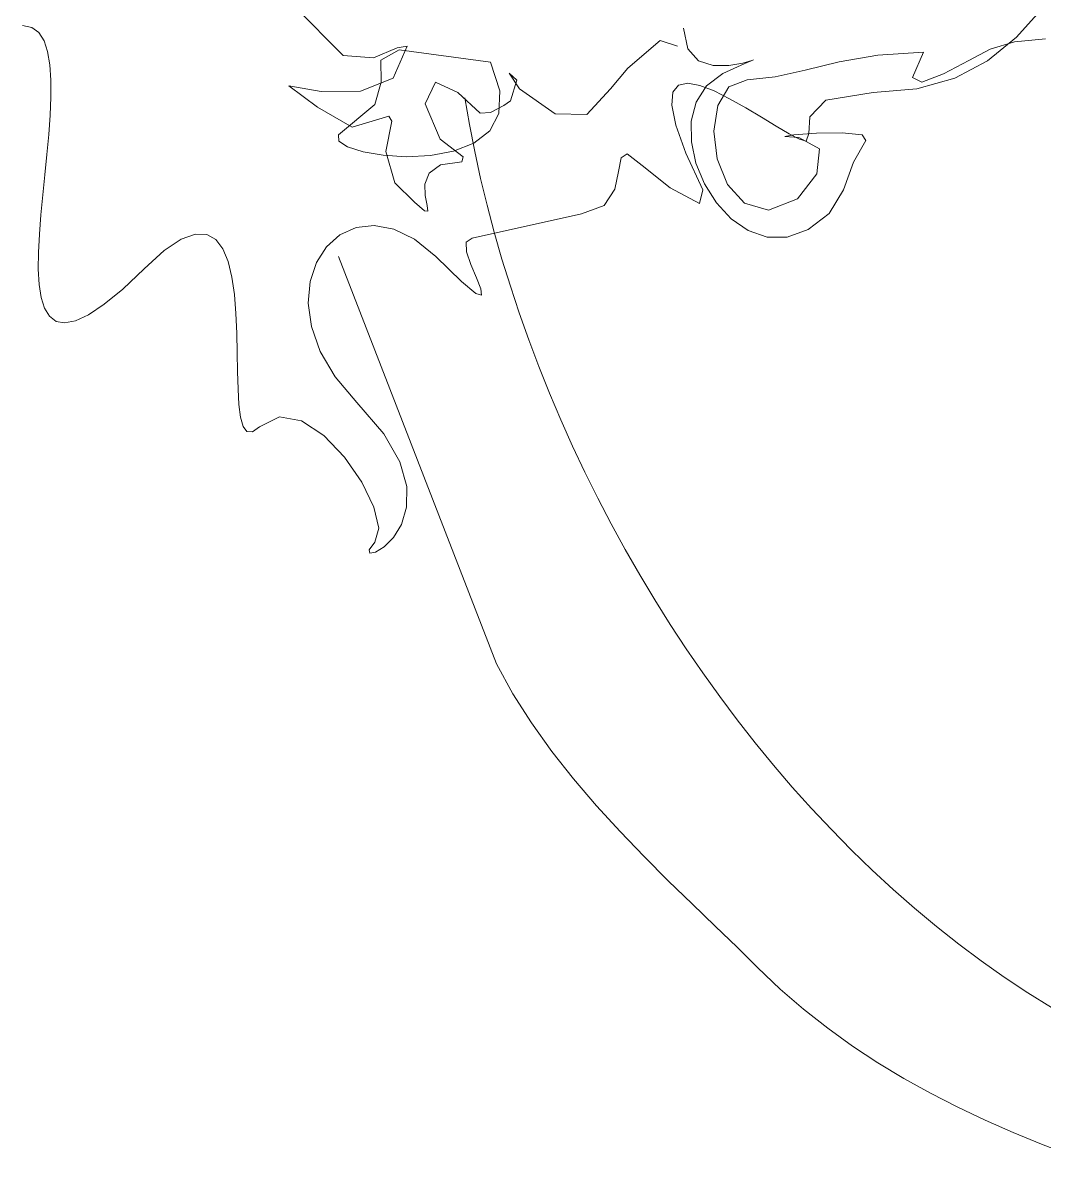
# Model space of a CAD drawing. Header units: centimetres. Extents: x 134057 to 145613, y 5028 to 39996.
# Drawn here: x 135457.9 to 135511.4, y 5352.1 to 5411.4 of the extents above; entities that cross this region are included whole.
import ezdxf

# ---------------------------------------------------------------- set-up
doc = ezdxf.new("R2010")
doc.units = ezdxf.units.CM
doc.layers.add('TEXT', color=3, linetype='Continuous', lineweight=20)

msp = doc.modelspace()

# ---------------------------------------------------------------- linework, layer by layer
at = {"layer": 'TEXT', "color": 2, "linetype": 'Continuous', "lineweight": 9}
for p, q in [((135472.149, 5412.207), (135474.692, 5409.663)), ((135472.149, 5412.207), (135474.692, 5409.663)), ((135511.323, 5412.174), (135509.939, 5410.612)), ((135458.379, 5411.126), (135457.905, 5411.22)), ((135458.748, 5410.856), (135458.379, 5411.126)), ((135492.499, 5411.094), (135492.721, 5409.997)), ((135492.499, 5411.094), (135492.721, 5409.997)), ((135459.023, 5410.428), (135458.748, 5410.856)), ((135459.214, 5409.859), (135459.023, 5410.428)), ((135489.59, 5408.986), (135491.274, 5410.446)), ((135489.59, 5408.986), (135491.274, 5410.446)), ((135491.274, 5410.446), (135492.181, 5410.14)), ((135491.274, 5410.446), (135492.181, 5410.14)), ((135509.939, 5410.612), (135508.418, 5409.371)), ((135508.556, 5409.981), (135509.835, 5410.378)), ((135508.556, 5409.981), (135509.835, 5410.378)), ((135509.835, 5410.378), (135511.457, 5410.535)), ((135509.835, 5410.378), (135511.457, 5410.535)), ((135459.331, 5409.167), (135459.214, 5409.859)), ((135476.264, 5409.539), (135477.519, 5410.052)), ((135476.264, 5409.539), (135477.519, 5410.052)), ((135476.653, 5409.418), (135477.619, 5409.948)), ((135478.031, 5410.14), (135477.308, 5408.476)), ((135478.031, 5410.14), (135477.308, 5408.476)), ((135477.519, 5410.052), (135478.031, 5410.14)), ((135477.519, 5410.052), (135478.031, 5410.14)), ((135477.619, 5409.948), (135482.388, 5409.312)), ((135492.721, 5409.997), (135493.291, 5409.382)), ((135492.721, 5409.997), (135493.291, 5409.382)), ((135502.68, 5409.673), (135505.058, 5409.822)), ((135502.68, 5409.673), (135505.058, 5409.822)), ((135505.058, 5409.822), (135504.491, 5408.496)), ((135505.058, 5409.822), (135504.491, 5408.496)), ((135507.444, 5409.4), (135508.556, 5409.981)), ((135507.444, 5409.4), (135508.556, 5409.981)), ((135459.385, 5408.369), (135459.331, 5409.167)), ((135474.692, 5409.663), (135476.264, 5409.539)), ((135474.692, 5409.663), (135476.264, 5409.539)), ((135476.676, 5408.252), (135476.653, 5409.418)), ((135482.388, 5409.312), (135482.881, 5407.81)), ((135493.291, 5409.382), (135494.059, 5409.133)), ((135493.291, 5409.382), (135494.059, 5409.133)), ((135495.709, 5409.241), (135494.565, 5408.709)), ((135495.709, 5409.241), (135494.565, 5408.709)), ((135494.878, 5409.131), (135495.601, 5409.259)), ((135494.878, 5409.131), (135495.601, 5409.259)), ((135495.601, 5409.259), (135496.079, 5409.398)), ((135495.601, 5409.259), (135496.079, 5409.398)), ((135496.164, 5409.431), (135495.709, 5409.241)), ((135496.164, 5409.431), (135495.709, 5409.241)), ((135496.079, 5409.398), (135496.164, 5409.431)), ((135496.079, 5409.398), (135496.164, 5409.431)), ((135498.877, 5408.895), (135500.645, 5409.318)), ((135498.877, 5408.895), (135500.645, 5409.318)), ((135500.645, 5409.318), (135502.68, 5409.673)), ((135500.645, 5409.318), (135502.68, 5409.673)), ((135506.111, 5408.689), (135507.444, 5409.4)), ((135506.111, 5408.689), (135507.444, 5409.4)), ((135508.418, 5409.371), (135506.699, 5408.465)), ((135483.772, 5408.362), (135483.366, 5408.739)), ((135483.366, 5408.739), (135483.913, 5407.914)), ((135483.772, 5408.362), (135483.366, 5408.739)), ((135483.366, 5408.739), (135483.913, 5407.914)), ((135488.683, 5407.914), (135489.59, 5408.986)), ((135488.683, 5407.914), (135489.59, 5408.986)), ((135494.565, 5408.709), (135493.706, 5408.07)), ((135494.565, 5408.709), (135493.706, 5408.07)), ((135494.059, 5409.133), (135494.878, 5409.131)), ((135494.059, 5409.133), (135494.878, 5409.131)), ((135497.3, 5408.54), (135498.877, 5408.895)), ((135497.3, 5408.54), (135498.877, 5408.895)), ((135504.984, 5408.253), (135506.111, 5408.689)), ((135504.984, 5408.253), (135506.111, 5408.689)), ((135459.386, 5407.484), (135459.385, 5408.369)), ((135473.537, 5407.77), (135471.831, 5408.073)), ((135471.831, 5408.073), (135473.332, 5406.954)), ((135473.537, 5407.77), (135471.831, 5408.073)), ((135471.831, 5408.073), (135473.332, 5406.954)), ((135477.308, 5408.476), (135475.587, 5407.795)), ((135477.308, 5408.476), (135475.587, 5407.795)), ((135476.347, 5407.086), (135476.676, 5408.252)), ((135478.985, 5407.119), (135479.515, 5408.268)), ((135478.985, 5407.119), (135479.515, 5408.268)), ((135479.515, 5408.268), (135480.681, 5407.72)), ((135479.515, 5408.268), (135480.681, 5407.72)), ((135483.436, 5407.278), (135483.772, 5408.362)), ((135483.436, 5407.278), (135483.772, 5408.362)), ((135492.233, 5408.099), (135491.941, 5407.732)), ((135492.718, 5408.201), (135492.233, 5408.099)), ((135493.354, 5408.085), (135492.718, 5408.201)), ((135493.706, 5408.07), (135493.162, 5407.221)), ((135493.706, 5408.07), (135493.162, 5407.221)), ((135494.1, 5407.801), (135493.354, 5408.085)), ((135494.292, 5407.036), (135494.873, 5408.013)), ((135494.292, 5407.036), (135494.873, 5408.013)), ((135494.873, 5408.013), (135495.837, 5408.391)), ((135494.873, 5408.013), (135495.837, 5408.391)), ((135495.837, 5408.391), (135497.3, 5408.54)), ((135495.837, 5408.391), (135497.3, 5408.54)), ((135504.491, 5408.496), (135504.984, 5408.253)), ((135504.491, 5408.496), (135504.984, 5408.253)), ((135506.699, 5408.465), (135504.72, 5407.911)), ((135459.344, 5406.528), (135459.386, 5407.484)), ((135475.587, 5407.795), (135473.537, 5407.77)), ((135475.587, 5407.795), (135473.537, 5407.77)), ((135480.681, 5407.72), (135481.847, 5406.642)), ((135480.681, 5407.72), (135481.847, 5406.642)), ((135481.052, 5407.437), (135481.294, 5406.038)), ((135481.052, 5407.437), (135481.294, 5406.038)), ((135482.881, 5407.81), (135482.837, 5406.623)), ((135483.913, 5407.914), (135485.786, 5406.607)), ((135483.913, 5407.914), (135485.786, 5406.607)), ((135487.446, 5406.572), (135488.683, 5407.914)), ((135487.446, 5406.572), (135488.683, 5407.914)), ((135491.941, 5407.732), (135491.881, 5407.051)), ((135494.913, 5407.397), (135494.1, 5407.801)), ((135495.755, 5406.922), (135494.913, 5407.397)), ((135502.42, 5407.722), (135499.951, 5407.325)), ((135504.72, 5407.911), (135502.42, 5407.722)), ((135473.332, 5406.954), (135475.152, 5405.906)), ((135473.332, 5406.954), (135475.152, 5405.906)), ((135474.439, 5405.497), (135476.347, 5407.086)), ((135479.762, 5405.276), (135478.985, 5407.119)), ((135479.762, 5405.276), (135478.985, 5407.119)), ((135482.4, 5406.666), (135483.095, 5407.043)), ((135482.4, 5406.666), (135483.095, 5407.043)), ((135483.095, 5407.043), (135483.436, 5407.278)), ((135483.095, 5407.043), (135483.436, 5407.278)), ((135491.881, 5407.051), (135492.097, 5406.007)), ((135493.162, 5407.221), (135492.908, 5406.223)), ((135493.162, 5407.221), (135492.908, 5406.223)), ((135494.089, 5405.701), (135494.292, 5407.036)), ((135494.089, 5405.701), (135494.292, 5407.036)), ((135496.581, 5406.424), (135495.755, 5406.922)), ((135499.951, 5407.325), (135499.121, 5406.45)), ((135459.271, 5405.52), (135459.344, 5406.528)), ((135475.152, 5405.906), (135477.077, 5406.483)), ((135475.152, 5405.906), (135477.077, 5406.483)), ((135477.23, 5406.213), (135476.924, 5404.634)), ((135477.23, 5406.213), (135476.924, 5404.634)), ((135477.077, 5406.483), (135477.23, 5406.213)), ((135477.077, 5406.483), (135477.23, 5406.213)), ((135481.847, 5406.642), (135482.4, 5406.666)), ((135481.847, 5406.642), (135482.4, 5406.666)), ((135482.837, 5406.623), (135482.353, 5405.72)), ((135485.786, 5406.607), (135487.446, 5406.572)), ((135485.786, 5406.607), (135487.446, 5406.572)), ((135492.908, 5406.223), (135492.914, 5405.136)), ((135492.908, 5406.223), (135492.914, 5405.136)), ((135497.353, 5405.952), (135496.581, 5406.424)), ((135499.121, 5406.45), (135499.067, 5405.576)), ((135481.294, 5406.038), (135481.57, 5404.635)), ((135481.294, 5406.038), (135481.57, 5404.635)), ((135482.353, 5405.72), (135481.528, 5405.073)), ((135492.097, 5406.007), (135492.628, 5404.551)), ((135494.259, 5404.246), (135494.089, 5405.701)), ((135494.259, 5404.246), (135494.089, 5405.701)), ((135498.028, 5405.555), (135497.353, 5405.952)), ((135499.454, 5405.589), (135498.281, 5405.506)), ((135499.454, 5405.589), (135498.281, 5405.506)), ((135500.813, 5405.606), (135499.454, 5405.589)), ((135500.813, 5405.606), (135499.454, 5405.589)), ((135501.845, 5405.499), (135500.813, 5405.606)), ((135501.845, 5405.499), (135500.813, 5405.606)), ((135459.175, 5404.477), (135459.271, 5405.52)), ((135474.456, 5405.177), (135474.439, 5405.497)), ((135474.917, 5404.874), (135474.456, 5405.177)), ((135480.963, 5404.352), (135479.762, 5405.276)), ((135480.963, 5404.352), (135479.762, 5405.276)), ((135481.528, 5405.073), (135480.461, 5404.65)), ((135492.914, 5405.136), (135493.154, 5404.021)), ((135492.914, 5405.136), (135493.154, 5404.021)), ((135498.281, 5405.506), (135497.805, 5405.414)), ((135498.281, 5405.506), (135497.805, 5405.414)), ((135497.805, 5405.414), (135498.54, 5405.371)), ((135497.805, 5405.414), (135498.54, 5405.371)), ((135498.565, 5405.281), (135498.028, 5405.555)), ((135498.54, 5405.371), (135499.611, 5404.774)), ((135498.54, 5405.371), (135499.611, 5404.774)), ((135498.922, 5405.179), (135498.565, 5405.281)), ((135499.067, 5405.576), (135498.922, 5405.179)), ((135501.402, 5404.081), (135502.038, 5405.212)), ((135501.402, 5404.081), (135502.038, 5405.212)), ((135502.038, 5405.212), (135501.845, 5405.499)), ((135502.038, 5405.212), (135501.845, 5405.499)), ((135459.068, 5403.417), (135459.175, 5404.477)), ((135475.726, 5404.617), (135474.917, 5404.874)), ((135476.782, 5404.437), (135475.726, 5404.617)), ((135477.989, 5404.362), (135476.782, 5404.437)), ((135476.924, 5404.634), (135477.395, 5402.986)), ((135476.924, 5404.634), (135477.395, 5402.986)), ((135479.248, 5404.423), (135477.989, 5404.362)), ((135480.461, 5404.65), (135479.248, 5404.423)), ((135481.57, 5404.635), (135481.878, 5403.228)), ((135481.57, 5404.635), (135481.878, 5403.228)), ((135489.55, 5404.513), (135489.23, 5404.307)), ((135490.337, 5403.907), (135489.55, 5404.513)), ((135492.628, 5404.551), (135493.517, 5402.635)), ((135499.611, 5404.774), (135499.474, 5403.463)), ((135499.611, 5404.774), (135499.474, 5403.463)), ((135479.178, 5403.5), (135479.773, 5403.93)), ((135479.178, 5403.5), (135479.773, 5403.93)), ((135479.773, 5403.93), (135480.893, 5404.099)), ((135479.773, 5403.93), (135480.893, 5404.099)), ((135480.893, 5404.099), (135480.963, 5404.352)), ((135480.893, 5404.099), (135480.963, 5404.352)), ((135489.23, 5404.307), (135489.105, 5403.589)), ((135491.798, 5402.729), (135490.337, 5403.907)), ((135493.154, 5404.021), (135493.599, 5402.939)), ((135493.154, 5404.021), (135493.599, 5402.939)), ((135494.797, 5402.91), (135494.259, 5404.246)), ((135494.797, 5402.91), (135494.259, 5404.246)), ((135500.872, 5402.632), (135501.402, 5404.081)), ((135500.872, 5402.632), (135501.402, 5404.081)), ((135458.96, 5402.357), (135459.068, 5403.417)), ((135478.961, 5402.927), (135479.178, 5403.5)), ((135478.961, 5402.927), (135479.178, 5403.5)), ((135481.878, 5403.228), (135482.219, 5401.819)), ((135481.878, 5403.228), (135482.219, 5401.819)), ((135489.105, 5403.589), (135488.901, 5402.658)), ((135499.474, 5403.463), (135498.473, 5402.151)), ((135499.474, 5403.463), (135498.473, 5402.151)), ((135477.395, 5402.986), (135478.42, 5401.977)), ((135477.395, 5402.986), (135478.42, 5401.977)), ((135478.976, 5402.326), (135478.961, 5402.927)), ((135478.976, 5402.326), (135478.961, 5402.927)), ((135488.901, 5402.658), (135488.343, 5401.816)), ((135493.329, 5401.905), (135491.798, 5402.729)), ((135493.517, 5402.635), (135493.329, 5401.905)), ((135493.599, 5402.939), (135494.221, 5401.951)), ((135493.599, 5402.939), (135494.221, 5401.951)), ((135495.695, 5401.934), (135494.797, 5402.91)), ((135495.695, 5401.934), (135494.797, 5402.91)), ((135500.13, 5401.396), (135500.872, 5402.632)), ((135500.13, 5401.396), (135500.872, 5402.632)), ((135458.861, 5401.315), (135458.96, 5402.357)), ((135479.076, 5401.814), (135478.976, 5402.326)), ((135479.076, 5401.814), (135478.976, 5402.326)), ((135498.473, 5402.151), (135496.95, 5401.555)), ((135498.473, 5402.151), (135496.95, 5401.555)), ((135478.42, 5401.977), (135478.945, 5401.523)), ((135478.42, 5401.977), (135478.945, 5401.523)), ((135478.945, 5401.523), (135479.114, 5401.508)), ((135478.945, 5401.523), (135479.114, 5401.508)), ((135479.114, 5401.508), (135479.076, 5401.814)), ((135479.114, 5401.508), (135479.076, 5401.814)), ((135482.219, 5401.819), (135482.593, 5400.409)), ((135482.219, 5401.819), (135482.593, 5400.409)), ((135488.343, 5401.816), (135487.158, 5401.363)), ((135494.221, 5401.951), (135494.994, 5401.117)), ((135494.221, 5401.951), (135494.994, 5401.117)), ((135496.95, 5401.555), (135495.695, 5401.934)), ((135496.95, 5401.555), (135495.695, 5401.934)), ((135458.782, 5400.309), (135458.861, 5401.315)), ((135487.158, 5401.363), (135481.434, 5400.091)), ((135494.994, 5401.117), (135495.888, 5400.499)), ((135494.994, 5401.117), (135495.888, 5400.499)), ((135499.025, 5400.545), (135500.13, 5401.396)), ((135499.025, 5400.545), (135500.13, 5401.396)), ((135458.733, 5399.356), (135458.782, 5400.309)), ((135466.948, 5400.316), (135466.21, 5400.047)), ((135467.548, 5400.297), (135466.948, 5400.316)), ((135468.025, 5400.027), (135467.548, 5400.297)), ((135474.515, 5400.266), (135473.813, 5399.645)), ((135475.358, 5400.65), (135474.515, 5400.266)), ((135476.31, 5400.763), (135475.358, 5400.65)), ((135477.343, 5400.571), (135476.31, 5400.763)), ((135478.425, 5400.04), (135477.343, 5400.571)), ((135482.593, 5400.409), (135482.998, 5398.999)), ((135482.593, 5400.409), (135482.998, 5398.999)), ((135495.888, 5400.499), (135496.877, 5400.157)), ((135495.888, 5400.499), (135496.877, 5400.157)), ((135497.932, 5400.152), (135499.025, 5400.545)), ((135497.932, 5400.152), (135499.025, 5400.545)), ((135466.21, 5400.047), (135465.32, 5399.454)), ((135468.393, 5399.54), (135468.025, 5400.027)), ((135479.526, 5399.137), (135478.425, 5400.04)), ((135481.434, 5400.091), (135481.118, 5399.891)), ((135481.118, 5399.891), (135481.138, 5399.385)), ((135496.877, 5400.157), (135497.932, 5400.152)), ((135496.877, 5400.157), (135497.932, 5400.152)), ((135458.725, 5398.474), (135458.733, 5399.356)), ((135465.32, 5399.454), (135464.264, 5398.501)), ((135468.668, 5398.874), (135468.393, 5399.54)), ((135473.813, 5399.645), (135473.283, 5398.821)), ((135482.706, 5377.833), (135474.439, 5399.137)), ((135480.879, 5397.83), (135479.526, 5399.137)), ((135481.138, 5399.385), (135481.364, 5398.713)), ((135458.767, 5397.681), (135458.725, 5398.474)), ((135464.264, 5398.501), (135463.143, 5397.438)), ((135468.863, 5398.064), (135468.668, 5398.874)), ((135473.283, 5398.821), (135472.953, 5397.828)), ((135481.364, 5398.713), (135481.659, 5398.018)), ((135482.998, 5398.999), (135483.435, 5397.59)), ((135482.998, 5398.999), (135483.435, 5397.59)), ((135468.993, 5397.146), (135468.863, 5398.064)), ((135481.659, 5398.018), (135481.892, 5397.441)), ((135458.87, 5396.994), (135458.767, 5397.681)), ((135463.143, 5397.438), (135462.177, 5396.641)), ((135472.953, 5397.828), (135472.856, 5396.699)), ((135481.636, 5397.206), (135480.879, 5397.83)), ((135481.892, 5397.441), (135481.929, 5397.123)), ((135483.435, 5397.59), (135483.903, 5396.183)), ((135483.435, 5397.59), (135483.903, 5396.183)), ((135459.045, 5396.431), (135458.87, 5396.994)), ((135469.073, 5396.156), (135468.993, 5397.146)), ((135472.856, 5396.699), (135473.021, 5395.468)), ((135481.929, 5397.123), (135481.636, 5397.206)), ((135459.302, 5396.009), (135459.045, 5396.431)), ((135462.177, 5396.641), (135461.356, 5396.09)), ((135469.117, 5395.131), (135469.073, 5396.156)), ((135483.903, 5396.183), (135484.401, 5394.779)), ((135483.903, 5396.183), (135484.401, 5394.779)), ((135459.651, 5395.746), (135459.302, 5396.009)), ((135460.103, 5395.661), (135459.651, 5395.746)), ((135460.667, 5395.769), (135460.103, 5395.661)), ((135461.356, 5396.09), (135460.667, 5395.769)), ((135469.14, 5394.106), (135469.117, 5395.131)), ((135473.021, 5395.468), (135473.478, 5394.17)), ((135484.401, 5394.779), (135484.93, 5393.38)), ((135484.401, 5394.779), (135484.93, 5393.38)), ((135469.157, 5393.117), (135469.14, 5394.106)), ((135473.478, 5394.17), (135474.259, 5392.838)), ((135484.93, 5393.38), (135485.489, 5391.987)), ((135484.93, 5393.38), (135485.489, 5391.987)), ((135469.181, 5392.2), (135469.157, 5393.117)), ((135474.259, 5392.838), (135475.393, 5391.506)), ((135469.227, 5391.392), (135469.181, 5392.2)), ((135485.489, 5391.987), (135486.078, 5390.6)), ((135485.489, 5391.987), (135486.078, 5390.6)), ((135469.311, 5390.728), (135469.227, 5391.392)), ((135475.393, 5391.506), (135476.805, 5389.859)), ((135469.446, 5390.244), (135469.311, 5390.728)), ((135469.647, 5389.976), (135469.446, 5390.244)), ((135470.305, 5390.234), (135469.929, 5389.961)), ((135471.347, 5390.757), (135470.305, 5390.234)), ((135472.501, 5390.542), (135471.347, 5390.757)), ((135473.67, 5389.776), (135472.501, 5390.542)), ((135486.078, 5390.6), (135486.695, 5389.221)), ((135486.078, 5390.6), (135486.695, 5389.221)), ((135469.929, 5389.961), (135469.647, 5389.976)), ((135474.757, 5388.644), (135473.67, 5389.776)), ((135476.805, 5389.859), (135477.643, 5388.392)), ((135486.695, 5389.221), (135487.342, 5387.851)), ((135486.695, 5389.221), (135487.342, 5387.851)), ((135475.665, 5387.334), (135474.757, 5388.644)), ((135477.643, 5388.392), (135478.009, 5387.109)), ((135487.342, 5387.851), (135488.017, 5386.492)), ((135487.342, 5387.851), (135488.017, 5386.492)), ((135476.297, 5386.031), (135475.665, 5387.334)), ((135478.009, 5387.109), (135478.007, 5386.017)), ((135476.557, 5384.922), (135476.297, 5386.031)), ((135488.017, 5386.492), (135488.72, 5385.143)), ((135488.017, 5386.492), (135488.72, 5385.143)), ((135478.007, 5386.017), (135477.74, 5385.122)), ((135476.347, 5384.193), (135476.557, 5384.922)), ((135477.74, 5385.122), (135477.311, 5384.428)), ((135488.72, 5385.143), (135489.45, 5383.807)), ((135488.72, 5385.143), (135489.45, 5383.807)), ((135477.311, 5384.428), (135476.823, 5383.942)), ((135476.038, 5383.79), (135476.347, 5384.193)), ((135476.083, 5383.617), (135476.038, 5383.79)), ((135476.379, 5383.67), (135476.083, 5383.617)), ((135476.823, 5383.942), (135476.379, 5383.67)), ((135489.45, 5383.807), (135490.208, 5382.485)), ((135489.45, 5383.807), (135490.208, 5382.485)), ((135490.208, 5382.485), (135490.993, 5381.177)), ((135490.208, 5382.485), (135490.993, 5381.177)), ((135490.993, 5381.177), (135491.805, 5379.885)), ((135490.993, 5381.177), (135491.805, 5379.885)), ((135491.805, 5379.885), (135492.642, 5378.61)), ((135491.805, 5379.885), (135492.642, 5378.61)), ((135492.642, 5378.61), (135493.506, 5377.352)), ((135492.642, 5378.61), (135493.506, 5377.352)), ((135483.564, 5376.264), (135482.706, 5377.833)), ((135493.506, 5377.352), (135494.395, 5376.115)), ((135493.506, 5377.352), (135494.395, 5376.115)), ((135484.536, 5374.735), (135483.564, 5376.264)), ((135494.395, 5376.115), (135495.309, 5374.897)), ((135494.395, 5376.115), (135495.309, 5374.897)), ((135495.309, 5374.897), (135496.247, 5373.701)), ((135495.309, 5374.897), (135496.247, 5373.701)), ((135485.603, 5373.248), (135484.536, 5374.735)), ((135496.247, 5373.701), (135497.21, 5372.527)), ((135496.247, 5373.701), (135497.21, 5372.527)), ((135486.745, 5371.804), (135485.603, 5373.248)), ((135497.21, 5372.527), (135498.197, 5371.377)), ((135497.21, 5372.527), (135498.197, 5371.377)), ((135487.946, 5370.404), (135486.745, 5371.804)), ((135498.197, 5371.377), (135499.207, 5370.252)), ((135498.197, 5371.377), (135499.207, 5370.252)), ((135489.185, 5369.05), (135487.946, 5370.404)), ((135499.207, 5370.252), (135500.24, 5369.153)), ((135499.207, 5370.252), (135500.24, 5369.153)), ((135490.443, 5367.741), (135489.185, 5369.05)), ((135500.24, 5369.153), (135501.297, 5368.081)), ((135500.24, 5369.153), (135501.297, 5368.081)), ((135491.703, 5366.481), (135490.443, 5367.741)), ((135501.297, 5368.081), (135502.375, 5367.037)), ((135501.297, 5368.081), (135502.375, 5367.037)), ((135492.946, 5365.269), (135491.703, 5366.481)), ((135502.375, 5367.037), (135503.476, 5366.022)), ((135502.375, 5367.037), (135503.476, 5366.022)), ((135503.476, 5366.022), (135504.598, 5365.038)), ((135503.476, 5366.022), (135504.598, 5365.038)), ((135494.151, 5364.106), (135492.946, 5365.269)), ((135504.598, 5365.038), (135505.741, 5364.086)), ((135504.598, 5365.038), (135505.741, 5364.086)), ((135495.302, 5362.995), (135494.151, 5364.106)), ((135505.741, 5364.086), (135506.906, 5363.166)), ((135505.741, 5364.086), (135506.906, 5363.166)), ((135496.379, 5361.935), (135495.302, 5362.995)), ((135506.906, 5363.166), (135508.09, 5362.28)), ((135506.906, 5363.166), (135508.09, 5362.28)), ((135497.561, 5360.809), (135496.379, 5361.935)), ((135508.09, 5362.28), (135509.295, 5361.429)), ((135508.09, 5362.28), (135509.295, 5361.429)), ((135509.295, 5361.429), (135510.52, 5360.614)), ((135509.295, 5361.429), (135510.52, 5360.614)), ((135498.785, 5359.752), (135497.561, 5360.809)), ((135510.52, 5360.614), (135511.764, 5359.837)), ((135510.52, 5360.614), (135511.764, 5359.837)), ((135500.047, 5358.759), (135498.785, 5359.752)), ((135501.345, 5357.827), (135500.047, 5358.759)), ((135502.677, 5356.952), (135501.345, 5357.827)), ((135504.041, 5356.13), (135502.677, 5356.952)), ((135505.433, 5355.358), (135504.041, 5356.13)), ((135506.853, 5354.632), (135505.433, 5355.358)), ((135508.297, 5353.948), (135506.853, 5354.632)), ((135509.763, 5353.301), (135508.297, 5353.948)), ((135511.249, 5352.69), (135509.763, 5353.301)), ((135512.753, 5352.109), (135511.249, 5352.69))]:
    msp.add_line(p, q, dxfattribs=at)

doc.saveas('drawing.dxf')
